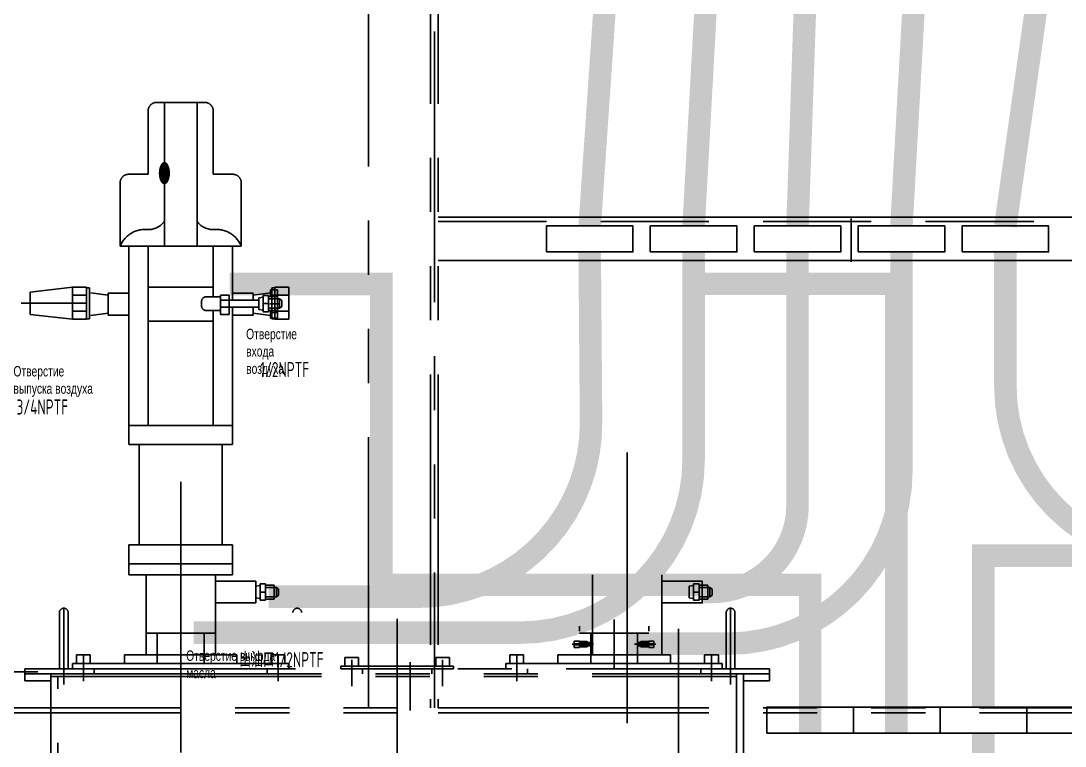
# Model space of a CAD drawing. Header units: millimetres. Extents: x 87 to 10592, y 0 to 7425.
# Drawn here: x 1676 to 2882, y 3577 to 4415 of the extents above; entities that cross this region are included whole.
import ezdxf
from ezdxf.enums import TextEntityAlignment as Align

# ---------------------------------------------------------------- set-up
doc = ezdxf.new("R2010")
doc.units = ezdxf.units.MM
doc.header["$LTSCALE"] = 250
for name, pattern in [('F', [0.75, 0.5, -0.25]), ('G', [2, 1.25, -0.25, 0.25, -0.25]), ('K', [2.5, 1.25, -0.25, 0.25, -0.25, 0.25, -0.25])]:
    doc.linetypes.add(name, pattern=pattern)
for name, color, linetype in [('01', 7, 'Continuous'), ('04', 2, 'F'), ('05', 4, 'G'), ('07', 6, 'K'), ('08', 1, 'Continuous')]:
    doc.layers.add(name, color=color, linetype=linetype)
doc.styles.get("Standard").update_dxf_attribs({"font": 'isocp', "width": 0.707, "bigfont": 'intecad.shx'})
doc.dimstyles.new('INTE', dxfattribs={"dimscale": 25, "dimtxt": 3.5, "dimasz": 3, "dimexe": 3, "dimexo": 0, "dimgap": 1, "dimtad": 1, "dimdec": 1, "dimdsep": 46, "dimtxsty": 'Standard', "dimcen": 0, "dimclrd": 1, "dimclre": 1, "dimclrt": 3, "dimadec": 0, "dimazin": 0, "dimtfac": 1, "dimtdec": 1, "dimtmove": 0, "dimatfit": 0, "dimfxl": 1, "dimarcsym": 0})

# ---------------------------------------------------------------- blocks, each defined once
blk = doc.blocks.new('*D96')
at = {"layer": '08', "color": 1, "lineweight": -2}
for p, q in [((1695.3, 3663.2), (1264.7, 3663.2)), ((1339.7, 3588.2), (1339.7, 2738.2)), ((1701.3, 2663.2), (1264.7, 2663.2))]:
    blk.add_line(p, q, dxfattribs=at)
at = {"layer": '08', "color": 1}
for points in [[(1327.2, 3588.2), (1352.2, 3588.2), (1339.7, 3663.2)], [(1327.2, 2738.2), (1352.2, 2738.2), (1339.7, 2663.2)]]:
    blk.add_solid(points, dxfattribs=at)
at = {"layer": 'Defpoints', "color": 0}
for p in [(1695.3, 3663.2), (1339.7, 2663.2), (1701.3, 2663.2)]:
    blk.add_point(p, dxfattribs=at)
at = {"layer": '08', "color": 3, "insert": (1270.9, 3163.2), "char_height": 87.5, "attachment_point": 5, "rotation": 90}
blk.add_mtext('1000', dxfattribs=at)
blk = doc.blocks.new('*D99')
at = {"layer": '08', "color": 1, "lineweight": -2}
for p, q in [((2679.8, 4581.4), (4661.8, 4581.4)), ((4586.8, 4506.4), (4586.8, 3741.5)), ((2920.8, 3666.5), (4661.8, 3666.5))]:
    blk.add_line(p, q, dxfattribs=at)
at = {"layer": '08', "color": 1}
for points in [[(4574.3, 4506.4), (4599.3, 4506.4), (4586.8, 4581.4)], [(4574.3, 3741.5), (4599.3, 3741.5), (4586.8, 3666.5)]]:
    blk.add_solid(points, dxfattribs=at)
at = {"layer": 'Defpoints', "color": 0}
for p in [(2679.8, 4581.4), (2920.8, 3666.5), (4586.8, 3666.5)]:
    blk.add_point(p, dxfattribs=at)
at = {"layer": '08', "color": 3, "insert": (4518.1, 4124), "char_height": 87.5, "attachment_point": 5, "rotation": 90}
blk.add_mtext('914.9', dxfattribs=at)

msp = doc.modelspace()

# ---------------------------------------------------------------- linework, layer by layer
for p, q in [((2468.849, 3763.079), (2458.807, 3763.079)), ((2468.849, 3747.079), (2468.849, 3763.079))]:
    msp.add_line(p, q)
msp.add_lwpolyline([(2452.58, 3764.579), (2458.807, 3764.579), (2458.807, 3745.579), (2452.58, 3745.579)], close=True)
at = {"layer": '01', "color": 7, "linetype": 'Continuous'}
for p, q in [((2157.781, 4187.793), (3322.281, 4187.793)), ((2634.64, 4186.332), (2634.64, 4136.332)), ((2157.781, 4137.793), (3322.281, 4137.793))]:
    msp.add_line(p, q, dxfattribs=at)
at = {"layer": '01'}
for p, q in [((2335.741, 3774.942), (2335.741, 3682.536)), ((2415.741, 3774.942), (2415.741, 3682.536)), ((2452.58, 3762.575), (2447.478, 3761.816)), ((2447.478, 3761.816), (2447.478, 3748.341))]:
    msp.add_line(p, q, dxfattribs=at)
at = {"layer": '01', "color": 7, "linetype": 'Continuous'}
for points in [[(2282.582, 4147.793), (2382.582, 4147.793), (2382.582, 4177.793), (2282.582, 4177.793)], [(2402.582, 4147.793), (2502.582, 4147.793), (2502.582, 4177.793), (2402.582, 4177.793)], [(2522.582, 4147.793), (2622.582, 4147.793), (2622.582, 4177.793), (2522.582, 4177.793)], [(2642.582, 4147.793), (2742.582, 4147.793), (2742.582, 4177.793), (2642.582, 4177.793)], [(2762.582, 4147.793), (2862.582, 4147.793), (2862.582, 4177.793), (2762.582, 4177.793)], [(2537.196, 3592.247), (2637.196, 3592.247), (2637.196, 3622.247), (2537.196, 3622.247)], [(2637.196, 3592.247), (2737.196, 3592.247), (2737.196, 3622.247), (2637.196, 3622.247)], [(2737.196, 3592.247), (2837.196, 3592.247), (2837.196, 3622.247), (2737.196, 3622.247)], [(2837.196, 3592.247), (2937.196, 3592.247), (2937.196, 3622.247), (2837.196, 3622.247)]]:
    msp.add_lwpolyline(points, close=True, dxfattribs=at)
at = {"layer": '01', "color": 7, "linetype": 'Continuous', "const_width": 26}
for points in [[(2787.196, 3622.247), (2787.196, 3797.164), (3265.522, 3797.164), (3265.522, 4146.11), (3223.284, 4146.11)], [(2451.889, 4111.04), (2545.752, 4111.04), (2657.641, 4111.04), (2686.575, 4111.04), (2686.575, 3592.247)], [(1916.917, 4110.727), (2091.991, 4110.727), (2091.991, 3763.477), (2587.196, 3763.477), (2587.196, 3592.247)], [(2787.196, 2662.497), (2787.196, 3592.247)]]:
    msp.add_lwpolyline(points, dxfattribs=at)
at = {"layer": '01'}
msp.add_lwpolyline([(2415.741, 3767.577), (2462.478, 3767.577), (2462.478, 3742.581), (2415.741, 3742.581)], close=True, dxfattribs=at)
at = {"layer": '04', "color": 2, "linetype": 'F'}
msp.add_line((2157.781, 4182.793), (3322.281, 4182.793), dxfattribs=at)
at = {"layer": '05', "color": 4, "linetype": 'G'}
msp.add_line((2375.741, 3916.238), (2375.741, 3591.391), dxfattribs=at)
at = {"layer": '07', "color": 6, "linetype": 'K'}
for p, q in [((2077.281, 3621.497), (2077.281, 5256.497)), ((2148.781, 5256.497), (2148.781, 3621.497)), ((2157.781, 5256.497), (2157.781, 3621.497)), ((2153.281, 5027.515), (2153.281, 3621.497)), ((1887.921, 4320.536), (1832.641, 4320.536)), ((1841.461, 4320.536), (1841.461, 4154.567)), ((1879.101, 4320.536), (1879.101, 4154.567)), ((1822.641, 4237.552), (1822.641, 4310.536)), ((1897.921, 4237.552), (1897.921, 4310.536)), ((1800.281, 4237.552), (1822.641, 4237.552)), ((1920.281, 4237.552), (1897.921, 4237.552)), ((1790.281, 4227.552), (1790.281, 4154.567)), ((1930.281, 4227.552), (1930.281, 4154.567)), ((1790.281, 4154.567), (1930.281, 4154.567)), ((1800.281, 4154.567), (1800.281, 3925.536)), ((1822.819, 4154.567), (1822.819, 3947.536)), ((1897.743, 4154.567), (1897.743, 4095.974)), ((1920.281, 4154.567), (1920.281, 4092.222)), ((1735.275, 4107.005), (1686.531, 4101.53)), ((1686.531, 4101.53), (1686.531, 4075.53)), ((1735.275, 4107.005), (1735.275, 4070.055)), ((1751.531, 4107.005), (1735.275, 4107.005)), ((1751.531, 4107.005), (1751.531, 4070.055)), ((1751.531, 4106.53), (1751.531, 4070.53)), ((1751.531, 4106.53), (1751.531, 4070.53)), ((1751.531, 4106.53), (1755.146, 4106.53)), ((1755.146, 4106.53), (1755.146, 4070.53)), ((1756.48, 4100.536), (1776.48, 4098.073)), ((1822.819, 4107.232), (1897.743, 4107.232)), ((1964.082, 4100.536), (1944.082, 4098.073)), ((1972.082, 4104.23), (1964.082, 4104.23)), ((1964.082, 4104.23), (1964.082, 4096.216)), ((1965.415, 4106.53), (1965.415, 4070.53)), ((1969.03, 4106.53), (1965.415, 4106.53)), ((1969.03, 4107.005), (1969.03, 4070.055)), ((1969.03, 4107.005), (1985.287, 4107.005)), ((1969.03, 4106.53), (1969.03, 4070.53)), ((1969.03, 4106.53), (1969.03, 4070.53)), ((1972.082, 4093.615), (1972.082, 4104.23)), ((1985.287, 4107.005), (1985.287, 4070.055)), ((1751.531, 4088.53), (1676.173, 4088.53)), ((1751.531, 4097.767), (1735.275, 4097.767)), ((1776.48, 4077), (1776.48, 4098.073)), ((1944.082, 4092.222), (1944.082, 4098.073)), ((1955.63, 4095.713), (1950.528, 4094.954)), ((1950.528, 4094.954), (1950.528, 4081.479)), ((1961.857, 4088.216), (1955.63, 4088.216)), ((1971.899, 4096.216), (1961.857, 4096.216)), ((1971.899, 4093.615), (1961.857, 4093.615)), ((1972.082, 4097.755), (1964.082, 4097.755)), ((1969.03, 4097.767), (1985.287, 4097.767)), ((1971.899, 4080.216), (1971.899, 4096.216)), ((1974.307, 4093.615), (1971.899, 4093.615)), ((1974.307, 4082.818), (1974.307, 4093.615)), ((1974.307, 4093.615), (1976.881, 4091.675)), ((1976.881, 4084.757), (1976.881, 4091.675)), ((1751.531, 4079.292), (1735.275, 4079.292)), ((1756.48, 4074.536), (1776.48, 4077)), ((1897.743, 4080.234), (1897.743, 3947.536)), ((1920.281, 4084.211), (1920.281, 3925.536)), ((1944.082, 4077), (1944.082, 4084.211)), ((1964.082, 4074.536), (1944.082, 4077)), ((1955.63, 4080.72), (1950.528, 4081.479)), ((1971.899, 4082.818), (1961.857, 4082.818)), ((1971.899, 4080.216), (1961.857, 4080.216)), ((1973.133, 4087.755), (1963.03, 4087.755)), ((1964.082, 4071.28), (1964.082, 4080.216)), ((1972.082, 4077.755), (1964.082, 4077.755)), ((1969.03, 4079.292), (1985.287, 4079.292)), ((1974.307, 4082.818), (1971.899, 4082.818)), ((1974.307, 4082.818), (1971.899, 4082.818)), ((1972.082, 4082.818), (1972.082, 4071.28)), ((1974.307, 4082.818), (1976.881, 4084.757)), ((1735.275, 4070.055), (1686.531, 4075.53)), ((1751.531, 4070.055), (1735.275, 4070.055)), ((1751.531, 4070.53), (1755.146, 4070.53)), ((1822.819, 4067.84), (1897.743, 4067.84)), ((1972.082, 4071.28), (1964.082, 4071.28)), ((1969.03, 4070.53), (1965.415, 4070.53)), ((1969.03, 4070.055), (1985.287, 4070.055)), ((1800.281, 3947.536), (1920.281, 3947.536)), ((1800.281, 3925.536), (1920.281, 3925.536)), ((1812.281, 3925.536), (1812.281, 3809.536)), ((1908.281, 3925.536), (1908.281, 3809.536)), ((1860.281, 3882.277), (1860.281, 3557.43)), ((1800.281, 3809.536), (1920.281, 3809.536)), ((1800.281, 3809.536), (1800.281, 3787.536)), ((1920.281, 3809.536), (1920.281, 3787.536)), ((1800.281, 3787.536), (1920.281, 3787.536)), ((1920.281, 3787.536), (1800.281, 3787.536)), ((1800.281, 3787.536), (1920.281, 3787.536)), ((1800.281, 3787.536), (1800.281, 3774.942)), ((1800.281, 3787.536), (1920.281, 3787.536)), ((1920.281, 3774.942), (1920.281, 3787.536)), ((1800.281, 3774.942), (1920.281, 3774.942)), ((1820.281, 3774.942), (1820.281, 3682.536)), ((1900.281, 3774.942), (1900.281, 3682.536)), ((1952.12, 3762.575), (1947.018, 3761.816)), ((1952.12, 3762.575), (1947.018, 3761.816)), ((1968.389, 3763.079), (1958.347, 3763.079)), ((1968.389, 3763.079), (1958.347, 3763.079)), ((1968.389, 3747.079), (1968.389, 3763.079)), ((1968.389, 3747.079), (1968.389, 3763.079)), ((1947.018, 3761.816), (1947.018, 3748.341)), ((1947.018, 3761.816), (1947.018, 3748.341)), ((1958.347, 3755.079), (1952.12, 3755.079)), ((1958.347, 3755.079), (1952.12, 3755.079)), ((1968.389, 3760.477), (1958.347, 3760.477)), ((1968.389, 3760.477), (1958.347, 3760.477)), ((1970.797, 3760.477), (1968.389, 3760.477)), ((1970.797, 3760.477), (1968.389, 3760.477)), ((1970.797, 3749.68), (1970.797, 3760.477)), ((1970.797, 3760.477), (1973.371, 3758.538)), ((1970.797, 3749.68), (1970.797, 3760.477)), ((1970.797, 3760.477), (1973.371, 3758.538)), ((1970.797, 3749.68), (1973.371, 3751.62)), ((1970.797, 3749.68), (1973.371, 3751.62)), ((1973.371, 3751.62), (1973.371, 3758.538)), ((1973.371, 3751.62), (1973.371, 3758.538)), ((2458.807, 3755.079), (2452.58, 3755.079)), ((2468.849, 3760.477), (2458.807, 3760.477)), ((2471.257, 3760.477), (2468.849, 3760.477)), ((2471.257, 3749.68), (2471.257, 3760.477)), ((2471.257, 3760.477), (2473.831, 3758.538)), ((2471.257, 3749.68), (2473.831, 3751.62)), ((2473.831, 3751.62), (2473.831, 3758.538)), ((1952.12, 3747.582), (1947.018, 3748.341)), ((1952.12, 3747.582), (1947.018, 3748.341)), ((1968.389, 3749.68), (1958.347, 3749.68)), ((1968.389, 3749.68), (1958.347, 3749.68)), ((1968.389, 3747.079), (1958.347, 3747.079)), ((1968.389, 3747.079), (1958.347, 3747.079)), ((1970.797, 3749.68), (1968.389, 3749.68)), ((1970.797, 3749.68), (1968.389, 3749.68)), ((1970.797, 3749.68), (1968.389, 3749.68)), ((1970.797, 3749.68), (1968.389, 3749.68)), ((2452.58, 3747.582), (2447.478, 3748.341)), ((2468.849, 3749.68), (2458.807, 3749.68)), ((2468.849, 3747.079), (2458.807, 3747.079)), ((2471.257, 3749.68), (2468.849, 3749.68)), ((2471.257, 3749.68), (2468.849, 3749.68)), ((1725.281, 3736.536), (1725.281, 3648.339)), ((2495.281, 3736.536), (2495.281, 3648.339)), ((1820.281, 3715.795), (1820.281, 3709.795)), ((1820.281, 3715.795), (1820.281, 3709.795)), ((1860.281, 3723.383), (1860.281, 3667.783)), ((1900.281, 3715.795), (1900.281, 3709.795)), ((1900.281, 3715.795), (1900.281, 3709.795)), ((2110.281, 3724.337), (2110.281, 2620.177)), ((2320.741, 3715.795), (2320.741, 3709.795)), ((2360.741, 3723.383), (2360.741, 3667.783)), ((2400.741, 3715.795), (2400.741, 3709.795)), ((1820.281, 3707.536), (1900.281, 3707.536)), ((1820.281, 3707.536), (1900.281, 3707.536)), ((1833.281, 3707.536), (1833.281, 3672.536)), ((1887.281, 3707.536), (1887.281, 3672.536)), ((2320.741, 3707.536), (2400.741, 3707.536)), ((2333.741, 3707.536), (2333.741, 3672.536)), ((2387.741, 3707.536), (2387.741, 3672.536)), ((2435.281, 3510.633), (2435.281, 3712.555)), ((2312.432, 3694.909), (2337.101, 3694.909)), ((2314.741, 3698.559), (2314.741, 3694.909)), ((2314.741, 3698.559), (2320.741, 3698.559)), ((2314.741, 3695.501), (2320.741, 3695.501)), ((2314.741, 3691.259), (2314.741, 3694.909)), ((2314.741, 3694.317), (2320.741, 3694.317)), ((2314.741, 3691.259), (2320.741, 3691.259)), ((2320.741, 3694.909), (2320.741, 3698.559)), ((2320.741, 3697.909), (2329.741, 3697.909)), ((2320.741, 3696.909), (2329.741, 3696.909)), ((2320.741, 3694.909), (2320.741, 3691.259)), ((2320.741, 3692.909), (2329.741, 3692.909)), ((2320.741, 3691.909), (2329.741, 3691.909)), ((2329.741, 3697.909), (2330.741, 3696.909)), ((2329.741, 3694.909), (2329.741, 3697.909)), ((2329.741, 3694.909), (2329.741, 3691.909)), ((2329.741, 3691.909), (2330.741, 3692.909)), ((2330.741, 3696.909), (2333.741, 3696.909)), ((2330.741, 3696.909), (2330.741, 3694.909)), ((2330.741, 3692.909), (2330.741, 3694.909)), ((2330.741, 3692.909), (2333.741, 3692.909)), ((2333.741, 3694.909), (2333.741, 3696.909)), ((2333.741, 3694.909), (2333.741, 3692.909)), ((2409.049, 3694.909), (2384.381, 3694.909)), ((2387.741, 3694.909), (2387.741, 3696.909)), ((2390.741, 3696.909), (2387.741, 3696.909)), ((2387.741, 3694.909), (2387.741, 3692.909)), ((2390.741, 3692.909), (2387.741, 3692.909)), ((2391.741, 3697.909), (2390.741, 3696.909)), ((2390.741, 3696.909), (2390.741, 3694.909)), ((2390.741, 3692.909), (2390.741, 3694.909)), ((2391.741, 3691.909), (2390.741, 3692.909)), ((2391.741, 3694.909), (2391.741, 3697.909)), ((2400.741, 3697.909), (2391.741, 3697.909)), ((2400.741, 3696.909), (2391.741, 3696.909)), ((2391.741, 3694.909), (2391.741, 3691.909)), ((2400.741, 3692.909), (2391.741, 3692.909)), ((2400.741, 3691.909), (2391.741, 3691.909)), ((2400.741, 3694.909), (2400.741, 3698.559)), ((2406.741, 3698.559), (2400.741, 3698.559)), ((2406.741, 3695.501), (2400.741, 3695.501)), ((2400.741, 3694.909), (2400.741, 3691.259)), ((2406.741, 3694.317), (2400.741, 3694.317)), ((2406.741, 3691.259), (2400.741, 3691.259)), ((2406.741, 3698.559), (2406.741, 3694.909)), ((2406.741, 3691.259), (2406.741, 3694.909)), ((1739.859, 3682.536), (1739.859, 3672.536)), ((1747.859, 3682.536), (1739.859, 3682.536)), ((1747.859, 3682.983), (1747.859, 3652.328)), ((1747.859, 3682.536), (1755.859, 3682.536)), ((1755.859, 3682.536), (1755.859, 3672.536)), ((1795.281, 3682.536), (1795.281, 3672.536)), ((1800.281, 3682.536), (1795.281, 3682.536)), ((1795.281, 3682.536), (1795.281, 3672.536)), ((1800.281, 3682.536), (1920.281, 3682.536)), ((1925.281, 3682.536), (1920.281, 3682.536)), ((1925.281, 3682.536), (1925.281, 3672.536)), ((1925.281, 3672.536), (1925.281, 3682.536)), ((1964.703, 3682.536), (1964.703, 3672.536)), ((1972.703, 3682.536), (1964.703, 3682.536)), ((1972.703, 3682.983), (1972.703, 3652.328)), ((1972.703, 3682.536), (1980.703, 3682.536)), ((1980.703, 3682.536), (1980.703, 3672.536)), ((2049.781, 3679.536), (2049.781, 3669.536)), ((2057.781, 3679.536), (2049.781, 3679.536)), ((2057.781, 3679.536), (2065.781, 3679.536)), ((2065.781, 3679.536), (2065.781, 3669.536)), ((2154.781, 3679.536), (2154.781, 3669.536)), ((2162.781, 3679.536), (2154.781, 3679.536)), ((2162.781, 3679.536), (2170.781, 3679.536)), ((2170.781, 3679.536), (2170.781, 3669.536)), ((2240.319, 3682.536), (2240.319, 3672.536)), ((2248.319, 3682.536), (2240.319, 3682.536)), ((2248.319, 3682.983), (2248.319, 3652.328)), ((2248.319, 3682.536), (2256.319, 3682.536)), ((2256.319, 3682.536), (2256.319, 3672.536)), ((2295.741, 3682.536), (2295.741, 3672.536)), ((2300.741, 3682.536), (2295.741, 3682.536)), ((2295.741, 3682.536), (2295.741, 3672.536)), ((2300.741, 3682.536), (2420.741, 3682.536)), ((2425.741, 3682.536), (2420.741, 3682.536)), ((2425.741, 3682.536), (2425.741, 3672.536)), ((2425.741, 3672.536), (2425.741, 3682.536)), ((2465.163, 3682.536), (2465.163, 3672.536)), ((2473.163, 3682.536), (2465.163, 3682.536)), ((2473.163, 3682.983), (2473.163, 3652.328)), ((2473.163, 3682.536), (2481.163, 3682.536)), ((2481.163, 3682.536), (2481.163, 3672.536)), ((1680.281, 3660.536), (1680.281, 3666.536)), ((1680.281, 3666.536), (2540.281, 3666.536)), ((1735.281, 3672.536), (1985.281, 3672.536)), ((1735.281, 3672.536), (1735.281, 3666.536)), ((1739.859, 3672.536), (1747.859, 3672.536)), ((1755.859, 3672.536), (1747.859, 3672.536)), ((1760.281, 3666.536), (1760.281, 3660.536)), ((1960.281, 3666.536), (1960.281, 3660.536)), ((1964.703, 3672.536), (1972.703, 3672.536)), ((1980.703, 3672.536), (1972.703, 3672.536)), ((1985.281, 3672.536), (1985.281, 3666.536)), ((2045.281, 3666.536), (2083.281, 3666.536)), ((2049.781, 3669.536), (2057.781, 3669.536)), ((2057.781, 3676.983), (2057.781, 3646.328)), ((2065.781, 3669.536), (2057.781, 3669.536)), ((2070.281, 3666.536), (2070.281, 3660.536)), ((2125.281, 3674.124), (2125.281, 3618.524)), ((2150.281, 3666.536), (2150.281, 3660.536)), ((2154.781, 3669.536), (2162.781, 3669.536)), ((2162.781, 3676.983), (2162.781, 3646.328)), ((2170.781, 3669.536), (2162.781, 3669.536)), ((2235.741, 3672.536), (2485.741, 3672.536)), ((2235.741, 3672.536), (2235.741, 3666.536)), ((2240.319, 3672.536), (2248.319, 3672.536)), ((2256.319, 3672.536), (2248.319, 3672.536)), ((2260.741, 3666.536), (2260.741, 3660.536)), ((2460.741, 3666.536), (2460.741, 3660.536)), ((2465.163, 3672.536), (2473.163, 3672.536)), ((2481.163, 3672.536), (2473.163, 3672.536)), ((2485.741, 3672.536), (2485.741, 3666.536)), ((2540.281, 3666.536), (2540.281, 3660.536)), ((1710.281, 3660.536), (1680.281, 3660.536)), ((1680.281, 3660.536), (1680.281, 3652.536)), ((1710.281, 3660.536), (2510.281, 3660.536)), ((1710.281, 2801.536), (1710.281, 3660.536)), ((1710.281, 3657.536), (2502.281, 3657.536)), ((1718.281, 2643.536), (1718.281, 3657.536)), ((2502.281, 3660.536), (2502.281, 2623.536)), ((2510.281, 3660.536), (2510.281, 2801.536)), ((2510.281, 3660.536), (2540.281, 3660.536)), ((2540.281, 3660.536), (2540.281, 3652.536)), ((1680.281, 3652.536), (1710.281, 3652.536)), ((2540.281, 3652.536), (2510.281, 3652.536)), ((1548.281, 3621.497), (2157.781, 3621.497)), ((2157.781, 3621.497), (3317.281, 3621.497)), ((1548.281, 3615.497), (2157.781, 3615.497)), ((2157.781, 3615.497), (3317.281, 3615.497))]:
    msp.add_line(p, q, dxfattribs=at)
at = {"layer": '07', "color": 6, "linetype": 'K', "const_width": 26}
for points in [[(3007.092, 4785.721), (2873.315, 4606.407), (2812.582, 4177.793)], [(2479.771, 4671.407), (2452.582, 4177.793)], [(2717.813, 4667.867), (2581.384, 4437.407), (2572.582, 4177.793)], [(2779.771, 4671.407), (2707.042, 4437.407), (2692.582, 4177.793)], [(2411.271, 4653.272), (2349.981, 4431.407), (2332.582, 4177.793)]]:
    msp.add_lwpolyline(points, dxfattribs=at)
for points in [[(2452.582, 4147.793), (2452.582, 3908.268, -0.41421356), (2252.582, 3708.268), (1875.281, 3708.268)], [(2332.582, 4147.793), (2334.142, 3951.287, -0.41653924), (2134.148, 3749.7), (1962.018, 3749.7)], [(2375.741, 3695.583), (2492.582, 3695.583, 0.41421356), (2692.582, 3895.583), (2692.582, 4147.793)], [(2462.478, 3755.079), (2472.582, 3755.079, 0.41421356), (2572.582, 3855.079), (2572.582, 4147.793)], [(2812.582, 4147.793), (2812.582, 3993.172, 0.41421356), (3012.582, 3793.172), (3350.301, 3793.172)]]:
    msp.add_lwpolyline(points, format="xyb", dxfattribs=at)
at = {"layer": '07', "color": 6, "linetype": 'K'}
for points in [[(1776.48, 4074.941), (1800.281, 4074.941), (1800.281, 4100.132), (1776.48, 4100.132)], [(1906.415, 4098.003), (1916.203, 4098.003), (1916.203, 4075.704), (1906.415, 4075.704)], [(1906.415, 4092.222), (1950.528, 4092.222), (1950.528, 4084.211), (1906.415, 4084.211)], [(1955.63, 4097.716), (1961.857, 4097.716), (1961.857, 4078.716), (1955.63, 4078.716)], [(1900.281, 3767.577), (1947.018, 3767.577), (1947.018, 3742.581), (1900.281, 3742.581)], [(1900.281, 3767.577), (1947.018, 3767.577), (1947.018, 3742.581), (1900.281, 3742.581)], [(1952.12, 3764.579), (1958.347, 3764.579), (1958.347, 3745.579), (1952.12, 3745.579)], [(1952.12, 3764.579), (1958.347, 3764.579), (1958.347, 3745.579), (1952.12, 3745.579)], [(2045.281, 3666.536), (2175.281, 3666.536), (2175.281, 3669.536), (2045.281, 3669.536)]]:
    msp.add_lwpolyline(points, close=True, dxfattribs=at)
for points in [[(1944.082, 4092.222), (1944.082, 4100.132), (1920.281, 4100.132), (1920.281, 4092.222)], [(1920.281, 4084.211), (1920.281, 4074.941), (1944.082, 4074.941), (1944.082, 4084.211)], [(1720.281, 3666.536), (1720.281, 3731.536)], [(1730.281, 3731.536), (1730.281, 3666.536)], [(2490.281, 3731.536), (2490.281, 3666.536)], [(2500.281, 3666.536), (2500.281, 3731.536)]]:
    msp.add_lwpolyline(points, dxfattribs=at)
msp.add_lwpolyline([(1906.415, 4095.974), (1889.421, 4095.974, 0.41421356), (1884.421, 4090.974), (1884.421, 4085.234, 0.41421356), (1889.421, 4080.234), (1906.415, 4080.234)], format="xyb", close=True, dxfattribs=at)
for centre, radius, start, end in [((1832.641, 4310.536), 10, 90, 180), ((1887.921, 4310.536), 10, 0, 90), ((1800.281, 4227.552), 10, 90, 180), ((1920.281, 4227.552), 10, 0, 90), ((1819.422, 4142.308), 31.615, 82.726079, 157.185283), ((1822.78, 4196.656), 22.996, 271.607221, 324.324997), ((1897.781, 4196.656), 22.996, 215.675003, 268.392779), ((1901.139, 4142.308), 31.615, 22.814717, 97.273921), ((1725.281, 3731.536), 5, 0, 180), ((1994.82, 3731.536), 5, 0, 180), ((2495.281, 3731.536), 5, 0, 180)]:
    msp.add_arc(centre, radius, start, end, dxfattribs=at)

# ---------------------------------------------------------------- texts
at = {"layer": '01', "insert": (1935.863, 4059.087), "char_height": 12, "width": 0.81187, "attachment_point": 1}
msp.add_mtext('{\\fArial|b0|i0|c204|p34;\\C6;Отверстие входа\\Pвоздуха}', dxfattribs=at)
at = {"layer": '01', "char_height": 12, "attachment_point": 1}
for s, insert in [('{\\fArial|b0|i0|c204|p34;\\C6;Отверстие\\Pвыпуска воздуха}', (1667.132, 4016.095)), ('{\\fArial|b0|i0|c204|p34;\\C6;Отверстие выхода\\Pмасла}', (1866.608, 3687.711))]:
    msp.add_mtext(s, dxfattribs=dict(at, insert=insert))
at = {"layer": '07', "color": 6, "linetype": 'K', "width": 0.605172}
msp.add_text('●', height=24, dxfattribs=at).set_placement((1834.261, 4225.552), (1848.661, 4225.552), align=Align.FIT)
at = {"layer": '07', "color": 6, "linetype": 'K', "width": 0.707}
for s, p in [('1/2NPTF', (1952.032, 4003.276)), ('3/4NPTF', (1670.662, 3960.017)), ('出油口1/2NPTF', (1927.894, 3668.254))]:
    msp.add_text(s, height=17.5, dxfattribs=at).set_placement(p)

# ---------------------------------------------------------------- dimensions: what is measured, and where the dimension line sits
at = {"layer": '08'}
for base, p1, p2, picture, middle in [((4586.814, 3666.536), (2679.771, 4581.407), (2920.781, 3666.536), '*D99', (4518.064, 4123.971)), ((1339.671, 2663.238), (1695.281, 3663.238), (1701.281, 2663.238), '*D96', (1270.921, 3163.238))]:
    dim = msp.add_linear_dim(base=base, p1=p1, p2=p2, angle=90, dimstyle='INTE', dxfattribs=at)
    dim.commit()
    dim.dimension.update_dxf_attribs({"geometry": picture, "text_midpoint": middle})

doc.saveas('drawing.dxf')
